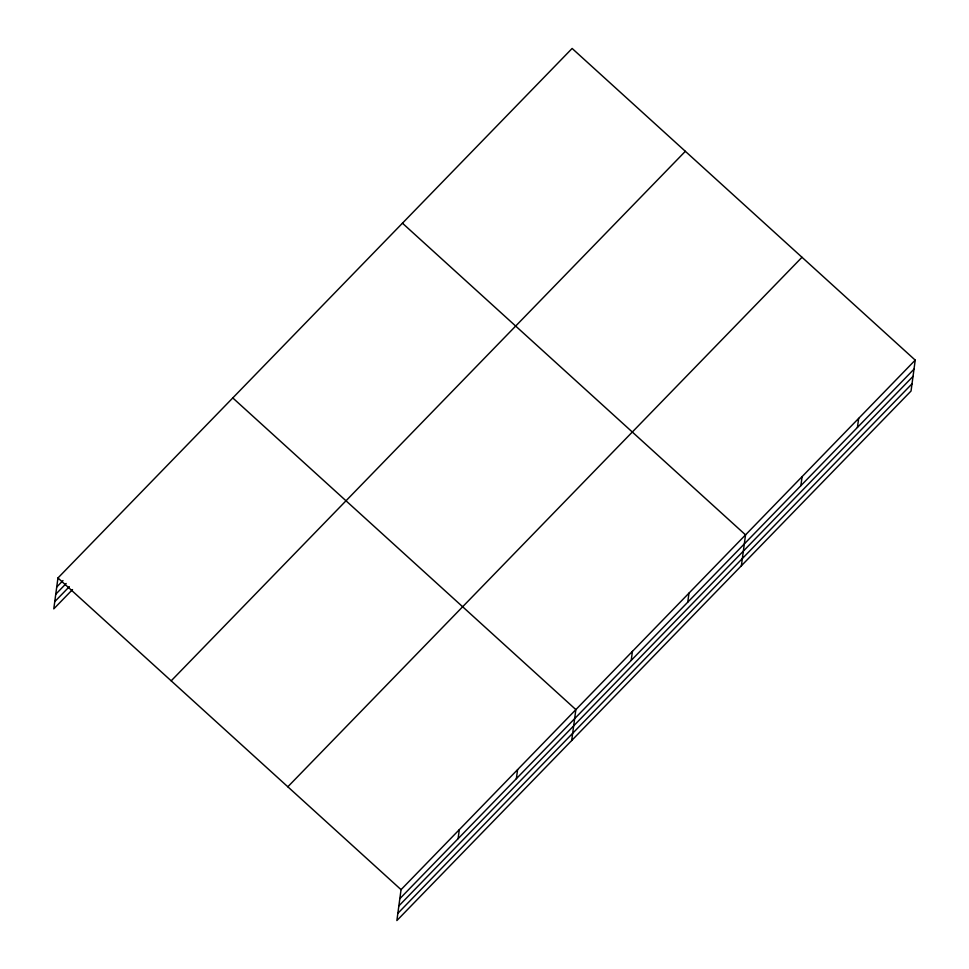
<?xml version="1.0" encoding="UTF-8"?>
<svg xmlns="http://www.w3.org/2000/svg" width="969" height="969" viewBox="0 0 969 969"><rect width="100%" height="100%" fill="white"/><g stroke="black" fill="none" stroke-linecap="round" stroke-linejoin="round"><path stroke-width="1.45" d="M915.221 360.129L401.057 889.651L396.878 920.55L911.042 391.028L915.221 360.129L572.122 48.45L57.958 577.972L53.779 608.871L72.518 589.576M458.095 838.682L459.318 829.646M516.368 778.664L517.591 769.628M571.686 740.51L575.865 709.611L232.778 397.932M631.207 660.41L632.43 651.374M687.76 602.161L688.983 593.125M741.37 565.775L745.536 534.876L402.45 223.197M800.879 485.663L802.102 476.627M857.432 427.426L858.655 418.378M56.735 587.008L62.985 580.576M55.766 594.227L66.171 583.508M54.761 601.652L69.332 586.657M171.186 680.832L685.349 151.309M287.829 786.792L801.993 257.282M399.834 898.699L913.997 369.177M398.853 905.906L913.016 376.384M397.847 913.343L912.011 383.821M57.958 577.972L401.057 889.651"/></g></svg>
